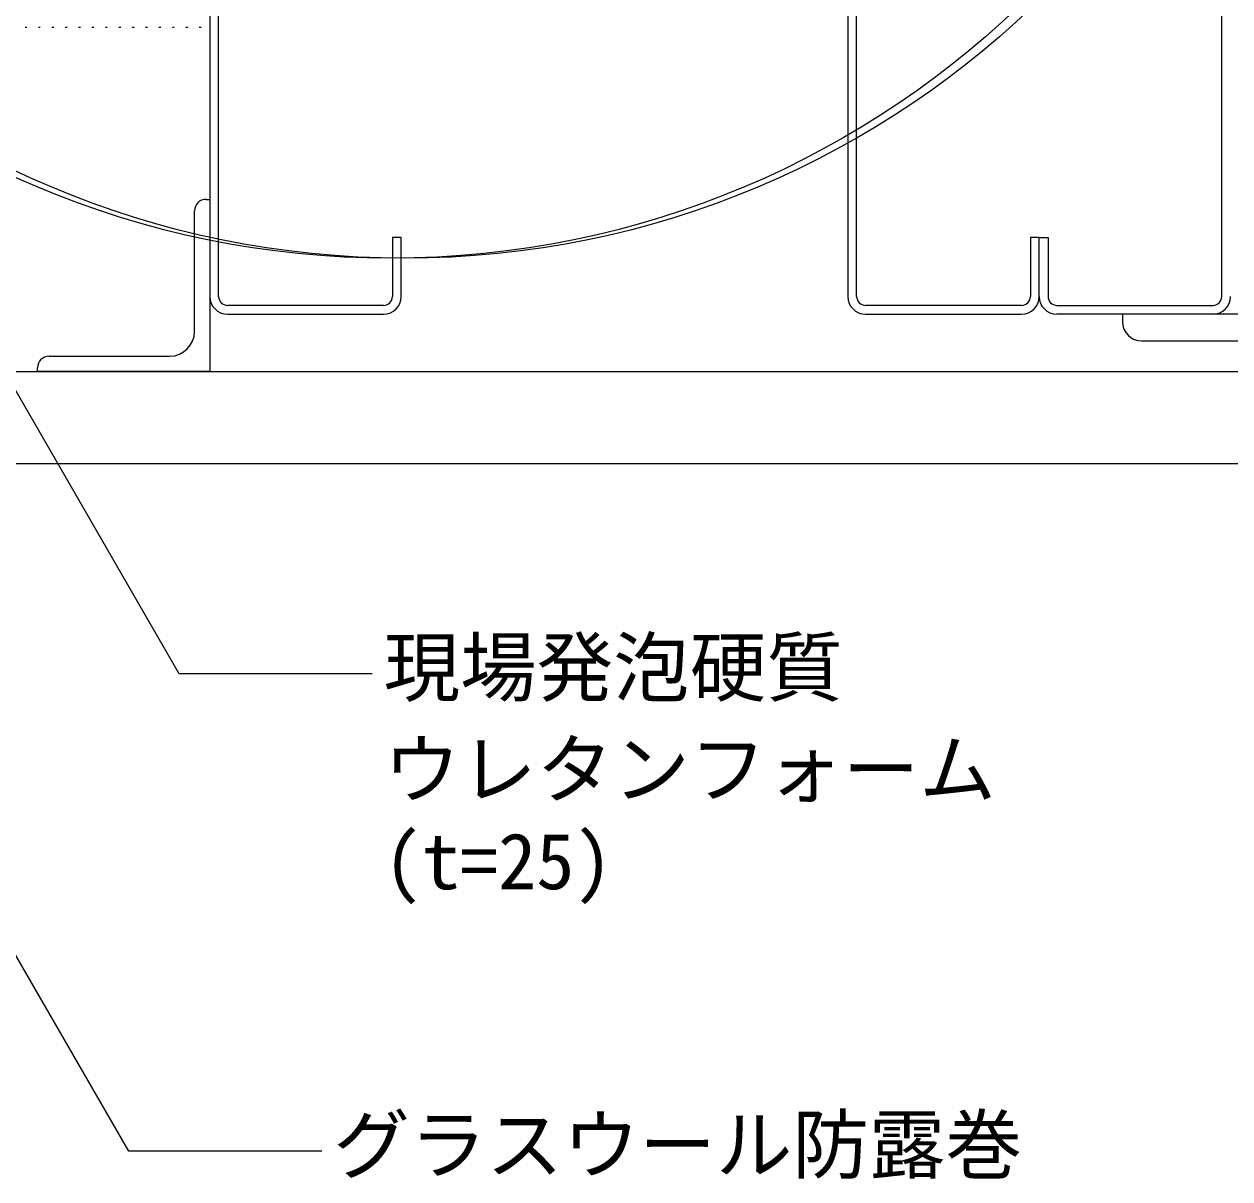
# Model space of a CAD drawing. Units: millimetres, scale not verified. Extents: x -1380 to 1380, y -955 to 955.
# Drawn here: x 19.9 to 334.9, y -530.7 to -228.9 of the extents above; entities that cross this region are included whole.
import ezdxf
from ezdxf.enums import TextEntityAlignment as Align

# ---------------------------------------------------------------- set-up
doc = ezdxf.new("R2010")
doc.units = ezdxf.units.MM
doc.header["$LTSCALE"] = 3
for name, color, linetype, lineweight in [('0-2_MOJI', 7, 'Continuous', 18), ('0-3_HATCH', 9, 'Continuous', 18), ('0-4_KANAMONO', 5, 'Continuous', 18), ('0-6_TEKKOTU', 7, 'Continuous', 18), ('1-2_L-1a', 3, 'Continuous', 18)]:
    doc.layers.add(name, color=color, linetype=linetype, lineweight=lineweight)
doc.styles.add('ＭＳ ゴシック', font='')
doc.styles.get('ＭＳ ゴシック').set_extended_font_data('MS Gothic')

msp = doc.modelspace()

# ---------------------------------------------------------------- linework, layer by layer
at = {"layer": '0-2_MOJI'}
for points in [[(110.815, -398.715), (60.377, -398.715), (-21.87, -256.261)], [(97.65, -523.466), (47.212, -523.466), (-35.034, -381.011)]]:
    msp.add_lwpolyline(points, dxfattribs=at)
at = {"layer": '0-3_HATCH'}
for p, q in [((20.117, -229.69), (20.617, -229.69)), ((23.617, -229.69), (24.117, -229.69)), ((27.117, -229.69), (27.617, -229.69)), ((30.617, -229.69), (31.117, -229.69)), ((34.117, -229.69), (34.617, -229.69)), ((37.617, -229.69), (38.117, -229.69)), ((41.117, -229.69), (41.617, -229.69)), ((44.617, -229.69), (45.117, -229.69)), ((48.117, -229.69), (48.617, -229.69)), ((51.617, -229.69), (52.117, -229.69)), ((55.117, -229.69), (55.617, -229.69)), ((58.617, -229.69), (59.117, -229.69)), ((62.117, -229.69), (62.617, -229.69)), ((65.617, -229.69), (66.117, -229.69))]:
    msp.add_line(p, q, dxfattribs=at)
at = {"layer": '0-4_KANAMONO'}
for p, q in [((68.412, -209.29), (68.412, -300.09)), ((70.712, -300.09), (70.712, -209.29)), ((235.115, -209.29), (235.115, -300.09)), ((237.415, -300.09), (237.415, -209.29)), ((332.815, -300.09), (332.815, -209.29)), ((64.412, -309.19), (64.412, -277.69)), ((113.812, -302.39), (73.012, -302.39)), ((280.515, -302.39), (239.715, -302.39)), ((289.715, -302.39), (330.515, -302.39)), ((73.012, -304.69), (113.812, -304.69)), ((239.715, -304.69), (280.515, -304.69)), ((330.515, -304.69), (289.715, -304.69)), ((311.865, -311.69), (389.865, -311.69)), ((26.412, -315.69), (57.912, -315.69))]:
    msp.add_line(p, q, dxfattribs=at)
for points in [[(67.412, -274.69), (68.412, -274.69), (68.412, -319.69), (23.412, -319.69), (23.412, -318.69)], [(118.412, -300.09), (118.412, -284.69), (116.112, -284.69), (116.112, -300.09)], [(285.115, -300.09), (285.115, -284.69), (282.815, -284.69), (282.815, -300.09)], [(285.115, -300.09), (285.115, -284.69), (287.415, -284.69), (287.415, -300.09)], [(406.865, -379.69), (406.865, -304.69), (306.865, -304.69), (306.865, -306.69)]]:
    msp.add_lwpolyline(points, dxfattribs=at)
for centre, radius, start, end in [((67.412, -277.69), 3, 90, 180), ((73.012, -300.09), 4.6, 180, 270), ((73.012, -300.09), 2.3, 180, 270), ((113.812, -300.09), 2.3, 270, 360), ((113.812, -300.09), 4.6, 270, 360), ((239.715, -300.09), 4.6, 180, 270), ((239.715, -300.09), 2.3, 180, 270), ((280.515, -300.09), 2.3, 270, 360), ((280.515, -300.09), 4.6, 270, 360), ((289.715, -300.09), 4.6, 180, 270), ((289.715, -300.09), 2.3, 180, 270), ((330.515, -300.09), 2.3, 270, 0), ((330.515, -300.09), 4.6, 270, 0), ((311.865, -306.69), 5, 180, 270), ((57.912, -309.19), 6.5, 270, 0), ((26.412, -318.69), 3, 90, 180)]:
    msp.add_arc(centre, radius, start, end, dxfattribs=at)
at = {"layer": '0-6_TEKKOTU'}
for p, q in [((-239.885, -319.69), (900.119, -319.69)), ((-239.885, -343.69), (900.119, -343.69))]:
    msp.add_line(p, q, dxfattribs=at)
at = {"layer": '1-2_L-1a'}
for centre in [(115.687, -52.67), (119.329, -52.67)]:
    msp.add_circle(centre, 237.422, dxfattribs=at)

# ---------------------------------------------------------------- texts
at = {"layer": '0-2_MOJI', "style": 'ＭＳ ゴシック'}
for s, p in [('現場発泡硬質', (113.815, -408.715)), ('ウレタンフォーム', (113.815, -435.325)), ('(t=25)', (113.815, -459.38)), ('グラスウール防露巻', (100.65, -533.466))]:
    msp.add_text(s, height=14.66, dxfattribs=at).set_placement(p, align=Align.BOTTOM_LEFT)

doc.saveas('drawing.dxf')
